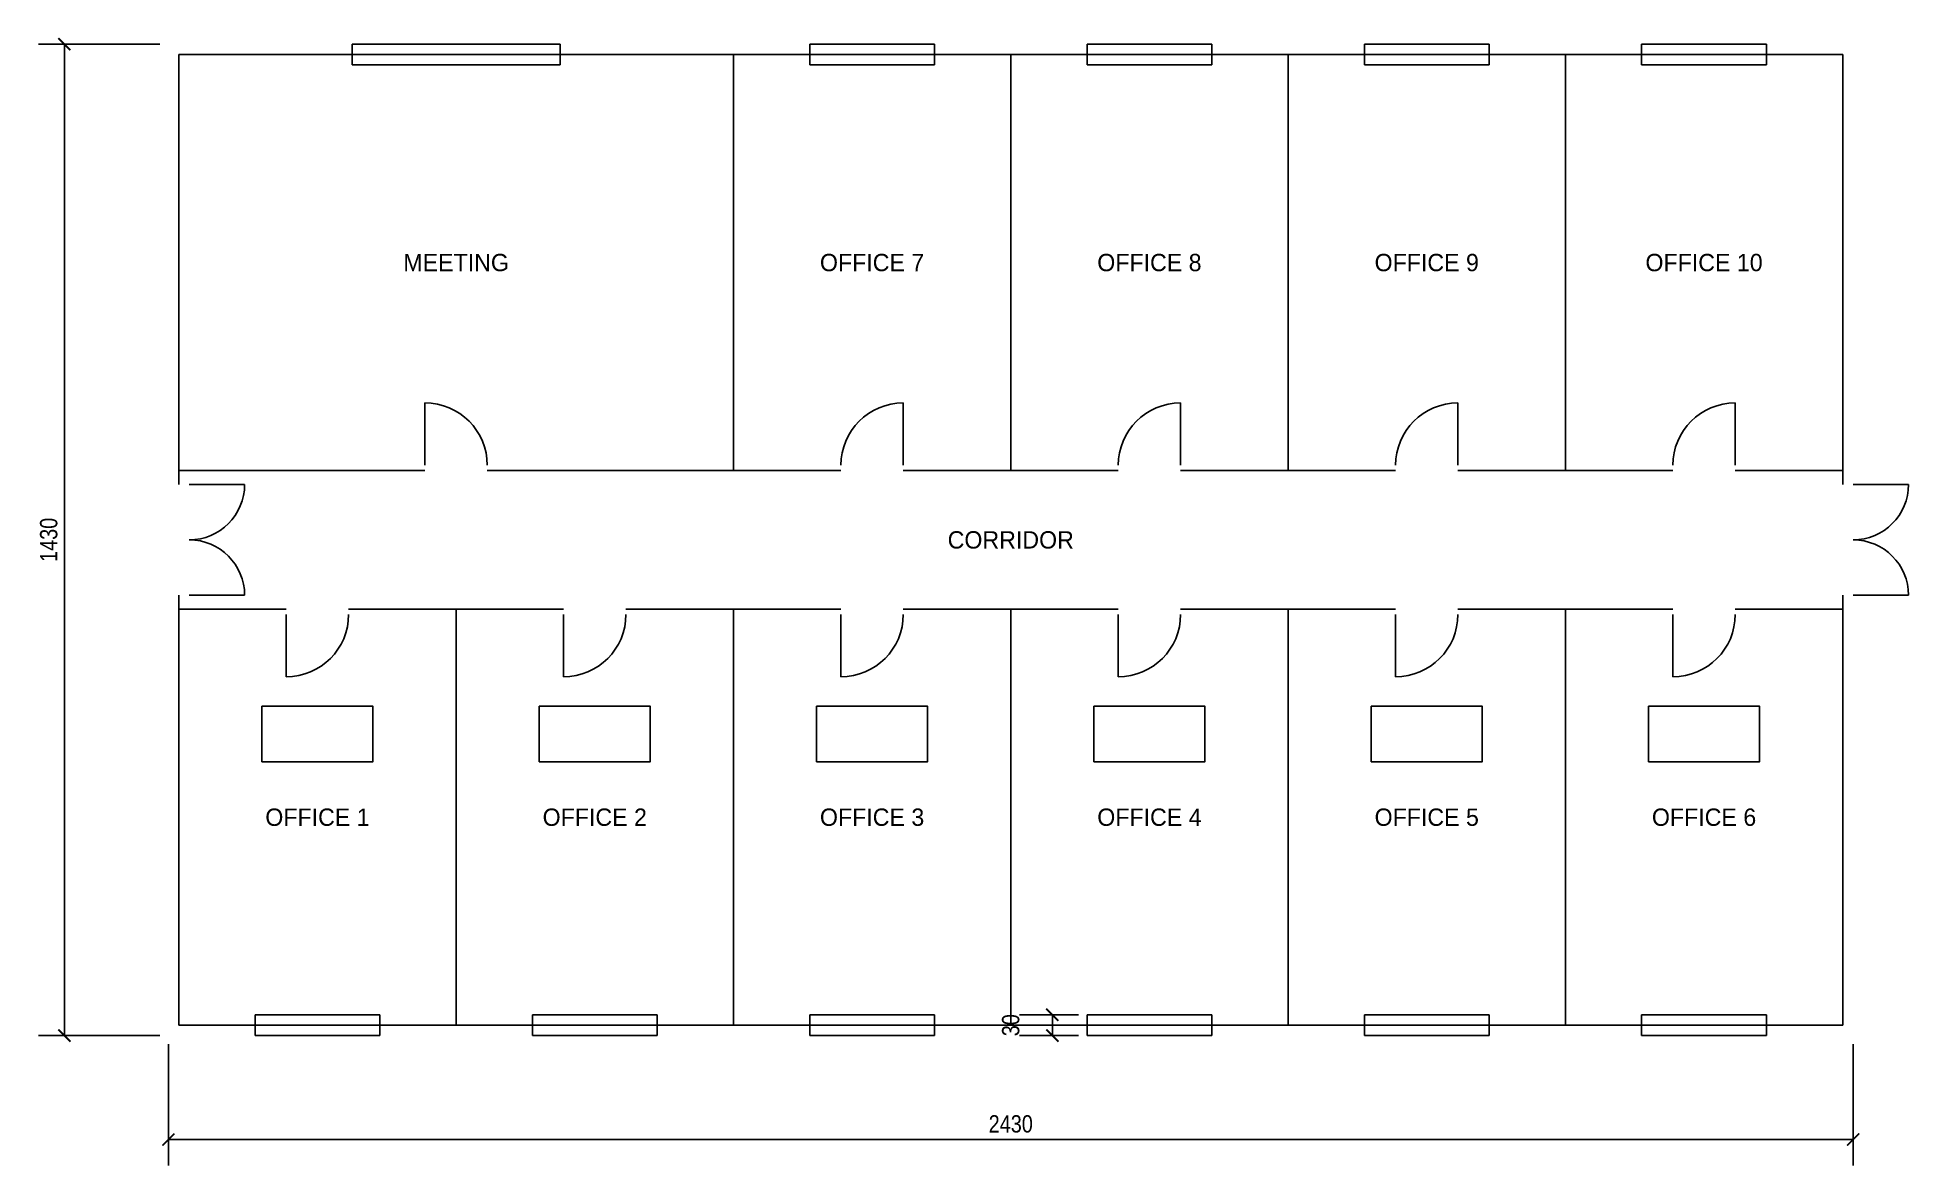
# Model space of a CAD drawing. Header units: metres. Extents: x -2 to 24.9, y -2 to 14.2.
import ezdxf
from ezdxf.enums import TextEntityAlignment as Align

# ---------------------------------------------------------------- set-up
doc = ezdxf.new("R2010")
doc.units = ezdxf.units.M
for name, color, linetype in [('DIMENSIONS', 7, 'Continuous'), ('DOORS', 7, 'Continuous'), ('FURNITURE', 7, 'Continuous'), ('TEXT', 7, 'Continuous'), ('WALLS', 7, 'Continuous'), ('WINDOWS', 7, 'Continuous')]:
    doc.layers.add(name, color=color, linetype=linetype)
doc.styles.add('OpenSansCondensed-Light', font='OpenSansCondensed-Light.ttf')
doc.dimstyles.new('EZDXF', dxfattribs={"dimtxt": 0.25, "dimasz": 0.175, "dimexe": 0.375, "dimexo": 0.125, "dimgap": 0.1, "dimtad": 1, "dimlfac": 100, "dimzin": 12, "dimdsep": 46, "dimtxsty": 'OpenSansCondensed-Light', "dimblk": 'ARCHTICK', "dimcen": 2.5, "dimazin": 3, "dimtfac": 0.5, "dimtmove": 2, "dimatfit": 3})

# ---------------------------------------------------------------- blocks, each defined once
blk = doc.blocks.new('DOOR_SWING')
blk.add_line((0, 0), (0, 1))
blk.add_arc((0, 0), 1, 0, 90)
blk = doc.blocks.new('WINDOW_3L')
for p, q in [((0, 0.5), (1, 0.5)), ((0, -0.5), (0, 0.5)), ((1, -0.5), (1, 0.5)), ((0, 0), (1, 0)), ((0, -0.5), (1, -0.5))]:
    blk.add_line(p, q)
blk = doc.blocks.new('_ARCHTICK')
at = {"color": 0, "linetype": 'BYBLOCK', "const_width": 0.15}
blk.add_lwpolyline([(-0.5, -0.5), (0.5, 0.5)], dxfattribs=at)

msp = doc.modelspace()

# ---------------------------------------------------------------- linework, layer by layer
at = {"layer": 'FURNITURE'}
for points in [[(1.2, 3.8), (2.8, 3.8), (2.8, 4.6), (1.2, 4.6)], [(5.2, 3.8), (6.8, 3.8), (6.8, 4.6), (5.2, 4.6)], [(9.2, 3.8), (10.8, 3.8), (10.8, 4.6), (9.2, 4.6)], [(13.2, 3.8), (14.8, 3.8), (14.8, 4.6), (13.2, 4.6)], [(17.2, 3.8), (18.8, 3.8), (18.8, 4.6), (17.2, 4.6)], [(21.2, 3.8), (22.8, 3.8), (22.8, 4.6), (21.2, 4.6)]]:
    msp.add_lwpolyline(points, close=True, dxfattribs=at)
at = {"layer": 'WALLS'}
for p, q in [((2.5, 14), (0, 14)), ((0, 14), (0, 7.8)), ((9.1, 14), (5.5, 14)), ((8, 8), (8, 14)), ((13.1, 14), (10.9, 14)), ((12, 8), (12, 14)), ((17.1, 14), (14.9, 14)), ((16, 8), (16, 14)), ((21.1, 14), (18.9, 14)), ((20, 8), (20, 14)), ((24, 14), (22.9, 14)), ((24, 7.8), (24, 14)), ((0, 8), (3.55, 8)), ((4.45, 8), (9.55, 8)), ((10.45, 8), (13.55, 8)), ((14.45, 8), (17.55, 8)), ((18.45, 8), (21.55, 8)), ((22.45, 8), (24, 8)), ((0, 6.2), (0, 0)), ((0, 6), (1.55, 6)), ((2.45, 6), (5.55, 6)), ((4, 0), (4, 6)), ((6.45, 6), (9.55, 6)), ((8, 0), (8, 6)), ((10.45, 6), (13.55, 6)), ((12, 0), (12, 6)), ((14.45, 6), (17.55, 6)), ((16, 0), (16, 6)), ((18.45, 6), (21.55, 6)), ((20, 0), (20, 6)), ((22.45, 6), (24, 6)), ((24, 0), (24, 6.2)), ((0, 0), (1.1, 0)), ((2.9, 0), (5.1, 0)), ((6.9, 0), (9.1, 0)), ((10.9, 0), (13.1, 0)), ((14.9, 0), (17.1, 0)), ((18.9, 0), (21.1, 0)), ((22.9, 0), (24, 0))]:
    msp.add_line(p, q, dxfattribs=at)

# ---------------------------------------------------------------- block references
at = {"layer": 'DOORS', "xscale": 0.9}
for p, yscale in [((3.55, 8.075), 0.9), ((1.55, 5.925), -0.9), ((5.55, 5.925), -0.9), ((9.55, 5.925), -0.9), ((13.55, 5.925), -0.9), ((17.55, 5.925), -0.9), ((21.55, 5.925), -0.9)]:
    msp.add_blockref('DOOR_SWING', p, dxfattribs=dict(at, yscale=yscale))
at = {"layer": 'DOORS'}
for p, xscale, yscale, rotation in [((10.45, 8.075), 0.9, -0.9, -180), ((14.45, 8.075), 0.9, -0.9, -180), ((18.45, 8.075), 0.9, -0.9, -180), ((22.45, 8.075), 0.9, -0.9, -180), ((0.15, 7.8), 0.8, 0.8, -90), ((24.15, 7.8), 0.8, 0.8, -90), ((0.15, 6.2), 0.8, -0.8, 90), ((24.15, 6.2), 0.8, -0.8, 90)]:
    msp.add_blockref('DOOR_SWING', p, dxfattribs=dict(at, xscale=xscale, yscale=yscale, rotation=rotation))
at = {"layer": 'WINDOWS', "yscale": 0.3, "rotation": 180}
for p, xscale in [((5.5, 14), 3), ((10.9, 14), 1.8), ((14.9, 14), 1.8), ((18.9, 14), 1.8), ((22.9, 14), 1.8)]:
    msp.add_blockref('WINDOW_3L', p, dxfattribs=dict(at, xscale=xscale))
at = {"layer": 'WINDOWS', "xscale": 1.8, "yscale": 0.3}
for p in [(1.1, 0), (5.1, 0), (9.1, 0), (13.1, 0), (17.1, 0), (21.1, 0)]:
    msp.add_blockref('WINDOW_3L', p, dxfattribs=at)

# ---------------------------------------------------------------- texts
at = {"layer": 'TEXT'}
for s, p in [('MEETING', (4, 11)), ('OFFICE 7', (10, 11)), ('OFFICE 8', (14, 11)), ('OFFICE 9', (18, 11)), ('OFFICE 10', (22, 11)), ('CORRIDOR', (12, 7)), ('OFFICE 1', (2, 3)), ('OFFICE 2', (6, 3)), ('OFFICE 3', (10, 3)), ('OFFICE 4', (14, 3)), ('OFFICE 5', (18, 3)), ('OFFICE 6', (22, 3))]:
    msp.add_text(s, height=0.25, dxfattribs=at).set_placement(p, align=Align.MIDDLE_CENTER)

# ---------------------------------------------------------------- dimensions: what is measured, and where the dimension line sits
at = {"layer": 'DIMENSIONS'}
for base, p1, p2 in [((-1.65, -0.15), (-0.15, -0.15), (-0.15, 14.15)), ((12.6, -0.15), (12, -0.15), (12, 0.15))]:
    msp.add_linear_dim(base=base, p1=p1, p2=p2, angle=90, dimstyle='EZDXF', dxfattribs=at).render()
msp.add_linear_dim(base=(-0.15, -1.65), p1=(-0.15, -0.15), p2=(24.15, -0.15), dimstyle='EZDXF', dxfattribs=at).render()

doc.saveas('drawing.dxf')
